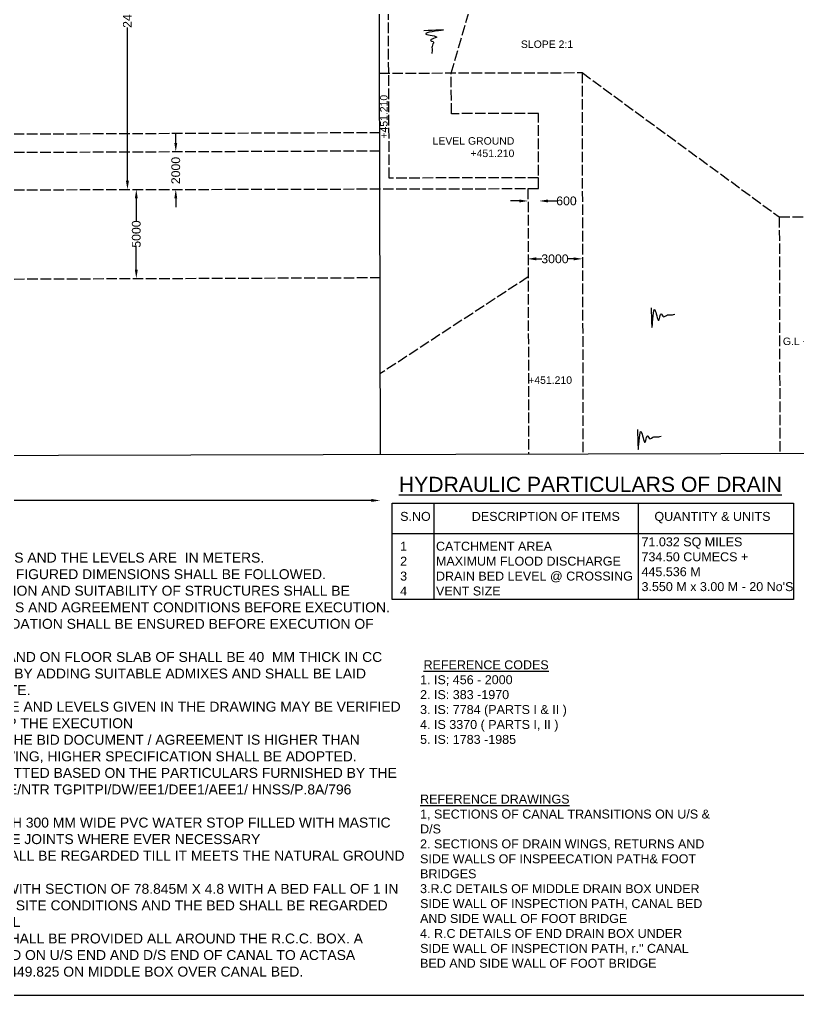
# Model space of a CAD drawing. Header units: millimetres. Extents: x 5124 to 2147772, y 2311 to 45646412.
# Drawn here: x 2117835 to 2135557, y 45588230 to 45610444 of the extents above; entities that cross this region are included whole.
import ezdxf

# ---------------------------------------------------------------- set-up
doc = ezdxf.new("R2010")
doc.units = ezdxf.units.MM
doc.header["$MEASUREMENT"] = 0
doc.linetypes.add('ACAD_ISO02W100', pattern=[15, 12, -3])
for name, color, linetype in [('DIMENSION', 7, 'Continuous'), ('DRAWING', 7, 'Continuous'), ('TEXT', 7, 'Continuous')]:
    doc.layers.add(name, color=color, linetype=linetype)
doc.styles.get("Standard").update_dxf_attribs({"font": 'arial.ttf', "height": 200})
doc.dimstyles.get("Standard").update_dxf_attribs({"dimtxt": 225, "dimasz": 200, "dimexe": 0.18, "dimexo": 0.0625, "dimgap": 0.09, "dimtad": 0, "dimdec": 0, "dimzin": 0, "dimdsep": 46, "dimtxsty": 'Standard', "dimcen": 0.09, "dimse1": 1, "dimse2": 1, "dimadec": 0, "dimazin": 0, "dimtfac": 1, "dimtdec": 0, "dimtofl": 0, "dimtmove": 0, "dimatfit": 3, "dimfxl": 1, "dimtolj": 1, "dimtzin": 0, "dimarcsym": 0})

# ---------------------------------------------------------------- blocks, each defined once
blk = doc.blocks.new('*D122')
at = {"layer": 'Defpoints', "color": 0, "transparency": 16777216}
for p in [(2129406, 45606464), (2129658, 45606463), (2129658, 45606314)]:
    blk.add_point(p, dxfattribs=at)
at = {"layer": 'DIMENSION', "color": 0, "lineweight": -2, "transparency": 16777216}
for p, q in [((2129206, 45606314), (2129006, 45606314)), ((2129858, 45606314), (2130058, 45606314))]:
    blk.add_line(p, q, dxfattribs=at)
at = {"layer": 'DIMENSION', "color": 0, "transparency": 16777216}
for points in [[(2129206, 45606347), (2129206, 45606280), (2129406, 45606314)], [(2129858, 45606347), (2129858, 45606280), (2129658, 45606314)]]:
    blk.add_solid(points, dxfattribs=at)
at = {"layer": 'DIMENSION', "color": 0, "transparency": 16777216, "insert": (2130279, 45606314), "char_height": 200, "attachment_point": 5}
blk.add_mtext('\\A1;600', dxfattribs=at)
blk = doc.blocks.new('*D123')
at = {"layer": 'Defpoints', "color": 0, "transparency": 16777216}
for p in [(2129390, 45604996), (2129390, 45604996), (2130643, 45604993)]:
    blk.add_point(p, dxfattribs=at)
at = {"layer": 'DIMENSION', "color": 0, "lineweight": -2, "transparency": 16777216}
for p, q in [((2129590, 45604996), (2129718, 45604996)), ((2130443, 45604996), (2130315, 45604996))]:
    blk.add_line(p, q, dxfattribs=at)
at = {"layer": 'DIMENSION', "color": 0, "transparency": 16777216}
for points in [[(2129590, 45605030), (2129590, 45604963), (2129390, 45604996)], [(2130443, 45605030), (2130443, 45604963), (2130643, 45604996)]]:
    blk.add_solid(points, dxfattribs=at)
at = {"layer": 'DIMENSION', "color": 0, "transparency": 16777216, "insert": (2130017, 45604996), "char_height": 200, "attachment_point": 5}
blk.add_mtext('\\A1;3000', dxfattribs=at)
blk = doc.blocks.new('*D150')
at = {"layer": 'Defpoints', "color": 0, "transparency": 16777216}
for p in [(2120342, 45614710), (2120290, 45606574), (2120361, 45606574)]:
    blk.add_point(p, dxfattribs=at)
at = {"layer": 'DIMENSION', "color": 0, "lineweight": -2, "transparency": 16777216}
for p, q in [((2120290, 45614510), (2120290, 45611020)), ((2120290, 45606774), (2120290, 45610264))]:
    blk.add_line(p, q, dxfattribs=at)
at = {"layer": 'DIMENSION', "color": 0, "transparency": 16777216}
for points in [[(2120257, 45614510), (2120324, 45614510), (2120290, 45614710)], [(2120257, 45606774), (2120324, 45606774), (2120290, 45606574)]]:
    blk.add_solid(points, dxfattribs=at)
at = {"layer": 'DIMENSION', "color": 0, "transparency": 16777216, "insert": (2120290, 45610642), "char_height": 200, "attachment_point": 5, "rotation": 90}
blk.add_mtext('\\A1;24000', dxfattribs=at)
blk = doc.blocks.new('*D151')
at = {"layer": 'Defpoints', "color": 0, "transparency": 16777216}
for p in [(2121378, 45607437), (2121380, 45606576), (2121390, 45606576)]:
    blk.add_point(p, dxfattribs=at)
at = {"layer": 'DIMENSION', "color": 0, "lineweight": -2, "transparency": 16777216}
for p, q in [((2121390, 45607637), (2121390, 45607837)), ((2121390, 45606376), (2121390, 45606176))]:
    blk.add_line(p, q, dxfattribs=at)
at = {"layer": 'DIMENSION', "color": 0, "transparency": 16777216}
for points in [[(2121357, 45607637), (2121423, 45607637), (2121390, 45607437)], [(2121357, 45606376), (2121423, 45606376), (2121390, 45606576)]]:
    blk.add_solid(points, dxfattribs=at)
at = {"layer": 'DIMENSION', "color": 0, "transparency": 16777216, "insert": (2121390, 45607007), "char_height": 200, "attachment_point": 5, "rotation": 90}
blk.add_mtext('\\A1;2000', dxfattribs=at)
blk = doc.blocks.new('*D152')
at = {"layer": 'Defpoints', "color": 0, "transparency": 16777216}
for p in [(2120484, 45606574), (2120492, 45604548), (2120492, 45604548)]:
    blk.add_point(p, dxfattribs=at)
at = {"layer": 'DIMENSION', "color": 0, "lineweight": -2, "transparency": 16777216}
for p, q in [((2120492, 45606374), (2120492, 45605860)), ((2120492, 45604748), (2120492, 45605263))]:
    blk.add_line(p, q, dxfattribs=at)
at = {"layer": 'DIMENSION', "color": 0, "transparency": 16777216}
for points in [[(2120459, 45606374), (2120525, 45606374), (2120492, 45606574)], [(2120459, 45604748), (2120525, 45604748), (2120492, 45604548)]]:
    blk.add_solid(points, dxfattribs=at)
at = {"layer": 'DIMENSION', "color": 0, "transparency": 16777216, "insert": (2120492, 45605561), "char_height": 200, "attachment_point": 5, "rotation": 90}
blk.add_mtext('\\A1;5000', dxfattribs=at)
blk = doc.blocks.new('*D155')
at = {"layer": 'Defpoints', "color": 0, "transparency": 16777216}
for p in [(2093422, 45600458), (2126040, 45600537), (2126040, 45599497)]:
    blk.add_point(p, dxfattribs=at)
at = {"layer": 'DIMENSION', "color": 0, "lineweight": -2, "transparency": 16777216}
for p, q in [((2093622, 45599497), (2109355, 45599497)), ((2125840, 45599497), (2110107, 45599497))]:
    blk.add_line(p, q, dxfattribs=at)
at = {"layer": 'DIMENSION', "color": 0, "transparency": 16777216}
for points in [[(2093622, 45599531), (2093622, 45599464), (2093422, 45599497)], [(2125840, 45599531), (2125840, 45599464), (2126040, 45599497)]]:
    blk.add_solid(points, dxfattribs=at)
at = {"layer": 'DIMENSION', "color": 0, "transparency": 16777216, "insert": (2109731, 45599497), "char_height": 200, "attachment_point": 5}
blk.add_mtext('\\A1;78845', dxfattribs=at)

msp = doc.modelspace()

# ---------------------------------------------------------------- linework, layer by layer
at = {"layer": 'DIMENSION'}
msp.add_lwpolyline([(2147752.8, 45588230.2), (2080364.7, 45588230.2), (2080364.7, 45646412.2), (2147752.8, 45646412.2)], close=True, dxfattribs=at)
for points in [[(2127031.3, 45610195.7), (2127466.6, 45610199.5), (2127082.7, 45610113.4), (2127328.1, 45610042.4), (2127219.5, 45609999.3), (2127187.6, 45609978.7), (2127256.9, 45609924.5), (2127241.9, 45609887.1), (2127219.5, 45609831), (2127223.2, 45609722.4), (2127212, 45609668.2)], [(2132205.2, 45603884.1), (2132228.9, 45603449.5), (2132290.5, 45603838), (2132377, 45603597.7), (2132413.1, 45603708.8), (2132431.6, 45603741.9), (2132490.1, 45603676.1), (2132526.5, 45603693.4), (2132581.1, 45603719.4), (2132689.6, 45603722.5), (2132743, 45603737.2)], [(2131893.8, 45601108.5), (2131917.5, 45600673.8), (2131979.1, 45601062.4), (2132065.6, 45600822), (2132101.7, 45600933.1), (2132120.2, 45600966.2), (2132178.7, 45600900.4), (2132215.1, 45600917.8), (2132269.7, 45600943.7), (2132378.2, 45600946.8), (2132431.7, 45600961.5)]]:
    msp.add_spline(points, degree=3, dxfattribs=at)
at = {"layer": 'DRAWING'}
for points in [[(2082456.1, 45637556.4), (2136714.4, 45637687.7), (2136804.3, 45600563.3), (2082545.9, 45600432)], [(2125988, 45622090), (2126025.5, 45606587.7)], [(2126025.5, 45606587.7), (2126040.1, 45600537.2)]]:
    msp.add_lwpolyline(points, dxfattribs=at)
at = {"layer": 'DRAWING', "linetype": 'ACAD_ISO02W100', "ltscale": 20}
for points in [[(2129643.4, 45606842.9), (2126246.6, 45606834.7), (2126191.8, 45617234.7)], [(2089805.1, 45606500.1), (2129644, 45606596.5), (2129639.9, 45608305.1), (2127660.5, 45608300.3), (2127658.3, 45609220.8), (2128075.7, 45610669), (2128066.5, 45614452), (2129609.8, 45614537.5), (2131232.5, 45614368.6), (2132872.8, 45612699), (2132873.2, 45612516.9), (2133089, 45612517.4), (2133080, 45616235)], [(2126019.1, 45609223.4), (2130633.2, 45609234.6), (2135120.6, 45605949.5), (2136791.2, 45605953.6)], [(2130633.2, 45609234.6), (2130654.2, 45600548.4)], [(2093404, 45607738.6), (2126022.4, 45607873.5)], [(2093405, 45607318.9), (2126023.4, 45607457.2)], [(2129402.9, 45606595.9), (2129417.6, 45600545.4)], [(2135120.6, 45605949.5), (2135133.7, 45600559.2)], [(2093412, 45604440.5), (2126030.4, 45604570.4)], [(2129407.8, 45604585.6), (2126035.7, 45602377.5)]]:
    msp.add_lwpolyline(points, dxfattribs=at)
at = {"layer": 'TEXT'}
msp.add_lwpolyline([(2126310, 45599432.4), (2135440.8, 45599432.4), (2135440.8, 45597246.2), (2126310, 45597246.2)], close=True, dxfattribs=at)
for points in [[(2127258.6, 45599432.4), (2127258.6, 45597246.2)], [(2131913.3, 45599432.4), (2131913.3, 45597246.2)], [(2126310, 45598746.9), (2135440.8, 45598746.9)]]:
    msp.add_lwpolyline(points, dxfattribs=at)

# ---------------------------------------------------------------- texts
for s, insert, char_height, width, attachment_point in [('SLOPE 2:1', (2130429.9, 45609966.5), 170, 1868.917, 3), ('LEVEL GROUND\\P+451.210', (2129093.2, 45607765.9), 170, 2189.468, 3), ('G.L +445.793', (2136648, 45603204.7), 170, 1629.932, 3), (' +451.210', (2130405.8, 45602321.5), 170, 1629.932, 3), ('S.NO ^I^IDESCRIPTION OF ITEMS ^I QUANTITY & UNITS\\P \\P1 ^ICATCHMENT AREA \\P2 ^IMAXIMUM FLOOD DISCHARGE \\P3 ^IDRAIN BED LEVEL @ CROSSING \\P4 ^IVENT SIZE ', (2126494.7, 45599236.7), 203.784, 14638.936, 1), ('NOTES  \\P1. ALL DIMENSIONS ARE IN MILLIMETERS AND THE LEVELS ARE  IN METERS. \\P2. DO NOT SCALE THE DRAWING. ONLY FIGURED DIMENSIONS SHALL BE FOLLOWED. \\P3. CATCHMENTS AREA, LEVELS, LOCATION AND SUITABILITY OF STRUCTURES SHALL BE ASCERTAINED AS PER SITE CONDITIONS AND AGREEMENT CONDITIONS BEFORE EXECUTION. \\P4. THE DESIGNED STRESSES ON FOUNDATION SHALL BE ENSURED BEFORE EXECUTION OF WORKS BY SUITABLE FIELD TESTS.\\P5. THE SEALING COAT OVER THE BOX AND ON FLOOR SLAB OF SHALL BE 40  MM THICK IN CC M35 GRADE RENDERED WATERPROOF BY ADDING SUITABLE ADMIXES AND SHALL BE LAID MONOLITHICALLY WITH SLAB CONCRETE. \\P6. THE SUITABILITY OF THE STRUCTURE AND LEVELS GIVEN IN THE DRAWING MAY BE VERIFIED AND ASCERTAINED BEFORE TAKING UP THE EXECUTION \\P7, IF ANY SPECIFICATION MENTION IN THE BID DOCUMENT / AGREEMENT IS HIGHER THAN SPECIFICATION MENTION IN THE DRAWING, HIGHER SPECIFICATION SHALL BE ADOPTED. \\P8. THE DESIGN AND DRAWINGS ARE VETTED BASED ON THE PARTICULARS FURNISHED BY THE CE / NTR TGP/ TIRUPATI VIDE LR NO. CE/NTR TGPITPI/DW/EE1/DEE1/AEE1/ HNSS/P.8A/796 DATED:21.8.2015 \\P9. 15MM THICK EXPANSION JOINTS WITH 300 MM WIDE PVC WATER STOP FILLED WITH MASTIC FILLER SHALL BE PROVIDED AT ALL THE JOINTS WHERE EVER NECESSARY \\P10. THE BED OF THE TAIL CHANNEL SHALL BE REGARDED TILL IT MEETS THE NATURAL GROUND LEVEL/DRAIN LEVEL \\P11. TAIL CHANNEL SHALL BE FORMED WITH SECTION OF 78.845M X 4.8 WITH A BED FALL OF 1 IN 1750 FOR A SUITABLE LENGTH  AS PER SITE CONDITIONS AND THE BED SHALL BE REGARDED TILL IT MEETS THE NATURAL BED LEVEL \\P12. 500 MM THICK CUTOFF IN CC M15 SHALL BE PROVIDED ALL AROUND THE R.C.C. BOX. A VERTICAL RCC WALL MAY BE PROVIDED ON U/S END AND D/S END OF CANAL TO ACTASA PERFECT BARRIER FROM +448.825 TO 449.825 ON MIDDLE BOX OVER CANAL BED.  ', (2111590.3, 45598686.3), 226.1021, 15114.775, 1), ("71.032 SQ MILES \\P734.50 CUMECS +\\P445.536 M \\P3.550 M x 3.00 M - 20 No'S ", (2131986, 45598656.9), 203.784, 10137.758, 1), ('{\\L REFERENCE CODES}  \\P1. IS; 456 - 2000 \\P2. IS: 383 -1970 \\P3. IS: 7784 (PARTS I & II ) \\P4. IS 3370 ( PARTS I, II ) \\P5. IS: 1783 -1985 \\P\\P\\P{\\L\\PREFERENCE DRAWINGS \\P}1, SECTIONS OF CANAL TRANSITIONS ON U/S & D/S \\P2. SECTIONS OF DRAIN WINGS, RETURNS AND SIDE WALLS OF INSPEECATION PATH& FOOT BRIDGES \\P3.R.C DETAILS OF MIDDLE DRAIN BOX UNDER SIDE WALL OF INSPECTION PATH, CANAL BED AND SIDE WALL OF FOOT BRIDGE \\P4. R.C DETAILS OF END DRAIN BOX UNDER SIDE WALL OF INSPECTION PATH, r." CANAL BED AND SIDE WALL OF FOOT BRIDGE ', (2126948.5, 45595859), 203.7842, 6650.15, 1)]:
    msp.add_mtext(s, dxfattribs=dict(at, insert=insert, char_height=char_height, width=width, attachment_point=attachment_point))
at = {"layer": 'TEXT', "insert": (2126210.9, 45607601.1), "char_height": 170, "width": 1629.932, "attachment_point": 7, "rotation": 90}
msp.add_mtext('  +451.210', dxfattribs=at)
at = {"layer": 'TEXT', "color": 7, "insert": (2130823.2, 45599861.3), "char_height": 344.419, "width": 8679.471, "attachment_point": 5}
msp.add_mtext('{\\LHYDRAULIC PARTICULARS OF DRAIN}', dxfattribs=at)

# ---------------------------------------------------------------- dimensions: what is measured, and where the dimension line sits
at = {"layer": 'DIMENSION'}
for base, p1, p2, angle, text, picture, middle in [((2120290.2, 45606574), (2120341.7, 45614710.2), (2120361.4, 45606574), 90, '24000', '*D150', (2120290.2, 45610642.1)), ((2121390, 45606576.5), (2121378, 45607437.5), (2121380, 45606576.5), 90, '2000', '*D151', (2121390, 45607007)), ((2120492.1, 45604548.4), (2120484, 45606574.3), (2120492.1, 45604548.4), 90, '5000', '*D152', (2120492.1, 45605561.3)), ((2129658.2, 45606313.7), (2129406.2, 45606463.7), (2129658.2, 45606463.1), 180, '600', '*D122', (2130279.4, 45606313.7)), ((2129389.7, 45604996.4), (2130643.4, 45604993.3), (2129389.7, 45604996.4), 180, '3000', '*D123', (2130016.5, 45604996.4))]:
    dim = msp.add_linear_dim(base=base, p1=p1, p2=p2, angle=angle, text=text, dimstyle='Standard', dxfattribs=at)
    dim.commit()
    dim.dimension.update_dxf_attribs({"geometry": picture, "text_midpoint": middle})
dim = msp.add_linear_dim(base=(2126040.1, 45599497.3), p1=(2093421.6, 45600458.3), p2=(2126040.1, 45600537.2), text='78845', dimstyle='Standard', dxfattribs=at)
dim.commit()
dim.dimension.update_dxf_attribs({"geometry": '*D155', "text_midpoint": (2109730.9, 45599497.3)})

doc.saveas('drawing.dxf')
